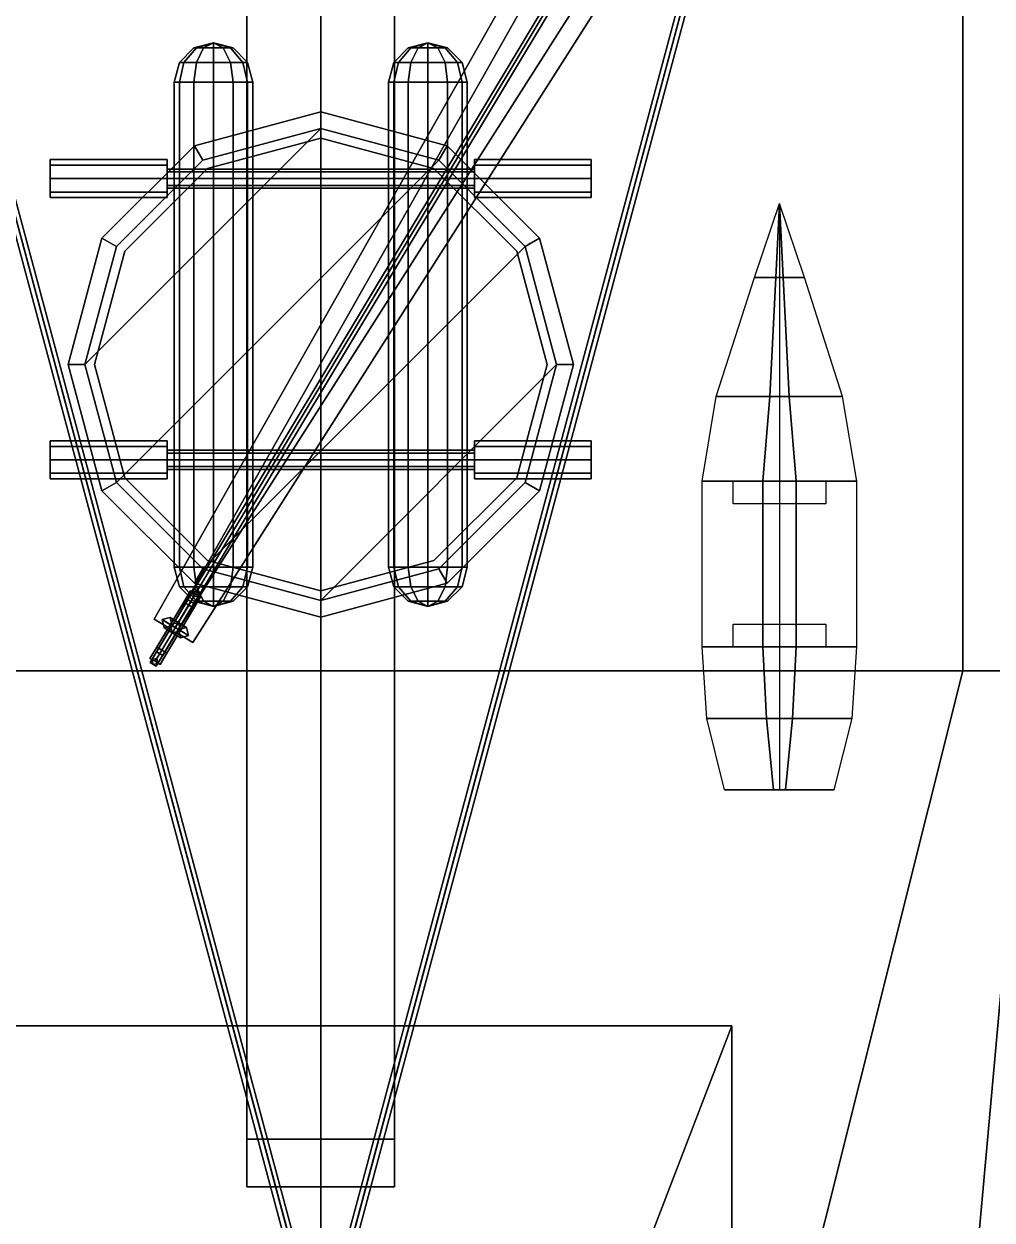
# Model space of a CAD drawing. Header units: millimetres. Extents: x -12 to 12, y -117 to 93.
# Drawn here: x -2.49 to 5.63, y -21.33 to -11.29 of the extents above; entities that cross this region are included whole.
import ezdxf

# ---------------------------------------------------------------- set-up
doc = ezdxf.new("R2010")
doc.units = ezdxf.units.MM
doc.header["$MEASUREMENT"] = 0
doc.layers.add('boats', color=1, linetype='Continuous')
doc.layers.add('supersctucture', color=3, linetype='Continuous')

msp = doc.modelspace()

# ---------------------------------------------------------------- linework, layer by layer
at = {"color": 2}
for points in [[(-5.5, -2.11, 28.78), (-5.46, -2.11, 28.74), (0, -22.46, 18.73), (-0.04, -22.47, 18.77)], [(-5.46, -2.11, 28.82), (-5.5, -2.11, 28.78), (-0.04, -22.47, 18.77), (0, -22.47, 18.81)], [(-5.46, -2.11, 28.74), (-5.42, -2.11, 28.78), (0.04, -22.47, 18.77), (0, -22.46, 18.73)], [(-5.42, -2.11, 28.78), (-5.46, -2.11, 28.82), (0, -22.47, 18.81), (0.04, -22.47, 18.77)], [(5.42, -2.11, 28.78), (5.46, -2.11, 28.74), (0, -22.46, 18.73), (-0.04, -22.47, 18.77)], [(5.46, -2.11, 28.82), (5.42, -2.11, 28.78), (-0.04, -22.47, 18.77), (0, -22.47, 18.81)], [(5.46, -2.11, 28.74), (5.5, -2.11, 28.78), (0.04, -22.47, 18.77), (0, -22.46, 18.73)], [(5.5, -2.11, 28.78), (5.46, -2.11, 28.82), (0, -22.47, 18.81), (0.04, -22.47, 18.77)]]:
    msp.add_3dface(points, dxfattribs=at)
for points in [[(0, -22.43, 18.86), (0, -2.15, 25.56), (0, -2.15, 25.63), (0, -22.43, 18.94)], [(0, -22.43, 18.94), (0, -2.15, 25.63), (0, -2.15, 25.56), (0, -22.43, 18.86)], [(0, -22.43, 18.94), (0, -2.35, 31.76), (0, -2.35, 31.69), (0, -22.43, 18.86)], [(0, -22.43, 18.86), (0, -2.35, 31.69), (0, -2.35, 31.76), (0, -22.43, 18.94)], [(-0.62, -6.94, 12.14), (-0.62, -7.62, 11.22), (-0.62, -20.65, 11.22), (-0.62, -21.05, 12.09)], [(0.62, -21.05, 12.09), (0.62, -6.94, 12.14), (-0.62, -6.94, 12.14), (-0.62, -21.05, 12.09)], [(0.62, -20.65, 11.22), (0.62, -7.62, 11.22), (0.62, -6.94, 12.14), (0.62, -21.05, 12.09)], [(-0.62, -20.65, 11.22), (-0.62, -7.62, 11.22), (0.62, -7.62, 11.22), (0.62, -20.65, 11.22)], [(0, -16.72, -7.11), (-5.39, -16.72, -7.02), (-5.39, -7.65, -7.06), (0, -7.65, -7.11)], [(0, -7.65, -7.11), (5.39, -7.65, -7.06), (5.39, -16.72, -7.02), (0, -16.72, -7.11)], [(5.95, -16.72, -6.84), (5.39, -16.72, -7.02), (5.39, -7.65, -7.06), (5.95, -7.65, -6.98)], [(-1.043, -11.494, 11.348), (-1.148, -11.615, 11.287), (-1.186, -11.615, 11.43), (-1.065, -11.494, 11.43)], [(-1.065, -11.494, 11.43), (-1.186, -11.615, 11.43), (-1.148, -11.615, 11.573), (-1.043, -11.494, 11.512)], [(-0.983, -11.494, 11.287), (-1.043, -11.615, 11.182), (-1.148, -11.615, 11.287), (-1.043, -11.494, 11.348)], [(-1.043, -11.494, 11.512), (-1.148, -11.615, 11.573), (-1.043, -11.615, 11.678), (-0.983, -11.494, 11.573)], [(-0.9, -11.45, 11.43), (-1.043, -11.494, 11.348), (-1.065, -11.494, 11.43), (-0.9, -11.45, 11.43)], [(-0.9, -11.45, 11.43), (-1.065, -11.494, 11.43), (-1.043, -11.494, 11.512), (-0.9, -11.45, 11.43)], [(-0.9, -11.45, 11.43), (-0.983, -11.494, 11.287), (-1.043, -11.494, 11.348), (-0.9, -11.45, 11.43)], [(-0.9, -11.45, 11.43), (-1.043, -11.494, 11.512), (-0.983, -11.494, 11.573), (-0.9, -11.45, 11.43)], [(-0.9, -11.494, 11.265), (-0.9, -11.615, 11.144), (-1.043, -11.615, 11.182), (-0.983, -11.494, 11.287)], [(-0.983, -11.494, 11.573), (-1.043, -11.615, 11.678), (-0.9, -11.615, 11.716), (-0.9, -11.494, 11.595)], [(-0.9, -11.45, 11.43), (-0.9, -11.494, 11.265), (-0.983, -11.494, 11.287), (-0.9, -11.45, 11.43)], [(-0.9, -11.45, 11.43), (-0.983, -11.494, 11.573), (-0.9, -11.494, 11.595), (-0.9, -11.45, 11.43)], [(-0.9, -11.45, 11.43), (-0.735, -11.494, 11.43), (-0.757, -11.494, 11.348), (-0.9, -11.45, 11.43)], [(-0.9, -11.45, 11.43), (-0.757, -11.494, 11.348), (-0.818, -11.494, 11.287), (-0.9, -11.45, 11.43)], [(-0.9, -11.45, 11.43), (-0.818, -11.494, 11.287), (-0.9, -11.494, 11.265), (-0.9, -11.45, 11.43)], [(-0.9, -11.45, 11.43), (-0.9, -11.494, 11.595), (-0.818, -11.494, 11.573), (-0.9, -11.45, 11.43)], [(-0.9, -11.45, 11.43), (-0.818, -11.494, 11.573), (-0.757, -11.494, 11.512), (-0.9, -11.45, 11.43)], [(-0.9, -11.45, 11.43), (-0.757, -11.494, 11.512), (-0.735, -11.494, 11.43), (-0.9, -11.45, 11.43)], [(-0.818, -11.494, 11.287), (-0.757, -11.615, 11.182), (-0.9, -11.615, 11.144), (-0.9, -11.494, 11.265)], [(-0.9, -11.494, 11.595), (-0.9, -11.615, 11.716), (-0.757, -11.615, 11.678), (-0.818, -11.494, 11.573)], [(-0.757, -11.494, 11.348), (-0.653, -11.615, 11.287), (-0.757, -11.615, 11.182), (-0.818, -11.494, 11.287)], [(-0.818, -11.494, 11.573), (-0.757, -11.615, 11.678), (-0.653, -11.615, 11.573), (-0.757, -11.494, 11.512)], [(-0.735, -11.494, 11.43), (-0.614, -11.615, 11.43), (-0.653, -11.615, 11.287), (-0.757, -11.494, 11.348)], [(-0.757, -11.494, 11.512), (-0.653, -11.615, 11.573), (-0.614, -11.615, 11.43), (-0.735, -11.494, 11.43)], [(0.757, -11.494, 11.348), (0.652, -11.615, 11.287), (0.614, -11.615, 11.43), (0.735, -11.494, 11.43)], [(0.735, -11.494, 11.43), (0.614, -11.615, 11.43), (0.652, -11.615, 11.573), (0.757, -11.494, 11.512)], [(0.817, -11.494, 11.287), (0.757, -11.615, 11.182), (0.652, -11.615, 11.287), (0.757, -11.494, 11.348)], [(0.757, -11.494, 11.512), (0.652, -11.615, 11.573), (0.757, -11.615, 11.678), (0.817, -11.494, 11.573)], [(0.9, -11.45, 11.43), (0.757, -11.494, 11.348), (0.735, -11.494, 11.43), (0.9, -11.45, 11.43)], [(0.9, -11.45, 11.43), (0.735, -11.494, 11.43), (0.757, -11.494, 11.512), (0.9, -11.45, 11.43)], [(0.9, -11.45, 11.43), (0.817, -11.494, 11.287), (0.757, -11.494, 11.348), (0.9, -11.45, 11.43)], [(0.9, -11.45, 11.43), (0.757, -11.494, 11.512), (0.817, -11.494, 11.573), (0.9, -11.45, 11.43)], [(0.9, -11.494, 11.265), (0.9, -11.615, 11.144), (0.757, -11.615, 11.182), (0.817, -11.494, 11.287)], [(0.817, -11.494, 11.573), (0.757, -11.615, 11.678), (0.9, -11.615, 11.716), (0.9, -11.494, 11.595)], [(0.9, -11.45, 11.43), (0.9, -11.494, 11.265), (0.817, -11.494, 11.287), (0.9, -11.45, 11.43)], [(0.9, -11.45, 11.43), (0.817, -11.494, 11.573), (0.9, -11.494, 11.595), (0.9, -11.45, 11.43)], [(0.9, -11.45, 11.43), (1.065, -11.494, 11.43), (1.043, -11.494, 11.348), (0.9, -11.45, 11.43)], [(0.9, -11.45, 11.43), (1.043, -11.494, 11.348), (0.982, -11.494, 11.287), (0.9, -11.45, 11.43)], [(0.9, -11.45, 11.43), (0.982, -11.494, 11.287), (0.9, -11.494, 11.265), (0.9, -11.45, 11.43)], [(0.9, -11.45, 11.43), (0.9, -11.494, 11.595), (0.982, -11.494, 11.573), (0.9, -11.45, 11.43)], [(0.9, -11.45, 11.43), (0.982, -11.494, 11.573), (1.043, -11.494, 11.512), (0.9, -11.45, 11.43)], [(0.9, -11.45, 11.43), (1.043, -11.494, 11.512), (1.065, -11.494, 11.43), (0.9, -11.45, 11.43)], [(0.982, -11.494, 11.287), (1.043, -11.615, 11.182), (0.9, -11.615, 11.144), (0.9, -11.494, 11.265)], [(0.9, -11.494, 11.595), (0.9, -11.615, 11.716), (1.043, -11.615, 11.678), (0.982, -11.494, 11.573)], [(1.043, -11.494, 11.348), (1.147, -11.615, 11.287), (1.043, -11.615, 11.182), (0.982, -11.494, 11.287)], [(0.982, -11.494, 11.573), (1.043, -11.615, 11.678), (1.147, -11.615, 11.573), (1.043, -11.494, 11.512)], [(1.065, -11.494, 11.43), (1.186, -11.615, 11.43), (1.147, -11.615, 11.287), (1.043, -11.494, 11.348)], [(1.043, -11.494, 11.512), (1.147, -11.615, 11.573), (1.186, -11.615, 11.43), (1.065, -11.494, 11.43)], [(-1.148, -11.615, 11.287), (-1.186, -11.78, 11.265), (-1.23, -11.78, 11.43), (-1.186, -11.615, 11.43)], [(-1.186, -11.615, 11.43), (-1.23, -11.78, 11.43), (-1.186, -11.78, 11.595), (-1.148, -11.615, 11.573)], [(-1.043, -11.615, 11.182), (-1.065, -11.78, 11.144), (-1.186, -11.78, 11.265), (-1.148, -11.615, 11.287)], [(-1.148, -11.615, 11.573), (-1.186, -11.78, 11.595), (-1.065, -11.78, 11.716), (-1.043, -11.615, 11.678)], [(-0.9, -11.615, 11.144), (-0.9, -11.78, 11.1), (-1.065, -11.78, 11.144), (-1.043, -11.615, 11.182)], [(-1.043, -11.615, 11.678), (-1.065, -11.78, 11.716), (-0.9, -11.78, 11.76), (-0.9, -11.615, 11.716)], [(-0.757, -11.615, 11.182), (-0.735, -11.78, 11.144), (-0.9, -11.78, 11.1), (-0.9, -11.615, 11.144)], [(-0.9, -11.615, 11.716), (-0.9, -11.78, 11.76), (-0.735, -11.78, 11.716), (-0.757, -11.615, 11.678)], [(-0.653, -11.615, 11.287), (-0.614, -11.78, 11.265), (-0.735, -11.78, 11.144), (-0.757, -11.615, 11.182)], [(-0.757, -11.615, 11.678), (-0.735, -11.78, 11.716), (-0.614, -11.78, 11.595), (-0.653, -11.615, 11.573)], [(-0.614, -11.615, 11.43), (-0.57, -11.78, 11.43), (-0.614, -11.78, 11.265), (-0.653, -11.615, 11.287)], [(-0.653, -11.615, 11.573), (-0.614, -11.78, 11.595), (-0.57, -11.78, 11.43), (-0.614, -11.615, 11.43)], [(0.652, -11.615, 11.287), (0.614, -11.78, 11.265), (0.57, -11.78, 11.43), (0.614, -11.615, 11.43)], [(0.614, -11.615, 11.43), (0.57, -11.78, 11.43), (0.614, -11.78, 11.595), (0.652, -11.615, 11.573)], [(0.757, -11.615, 11.182), (0.735, -11.78, 11.144), (0.614, -11.78, 11.265), (0.652, -11.615, 11.287)], [(0.652, -11.615, 11.573), (0.614, -11.78, 11.595), (0.735, -11.78, 11.716), (0.757, -11.615, 11.678)], [(0.9, -11.615, 11.144), (0.9, -11.78, 11.1), (0.735, -11.78, 11.144), (0.757, -11.615, 11.182)], [(0.757, -11.615, 11.678), (0.735, -11.78, 11.716), (0.9, -11.78, 11.76), (0.9, -11.615, 11.716)], [(1.043, -11.615, 11.182), (1.065, -11.78, 11.144), (0.9, -11.78, 11.1), (0.9, -11.615, 11.144)], [(0.9, -11.615, 11.716), (0.9, -11.78, 11.76), (1.065, -11.78, 11.716), (1.043, -11.615, 11.678)], [(1.147, -11.615, 11.287), (1.186, -11.78, 11.265), (1.065, -11.78, 11.144), (1.043, -11.615, 11.182)], [(1.043, -11.615, 11.678), (1.065, -11.78, 11.716), (1.186, -11.78, 11.595), (1.147, -11.615, 11.573)], [(1.186, -11.615, 11.43), (1.23, -11.78, 11.43), (1.186, -11.78, 11.265), (1.147, -11.615, 11.287)], [(1.147, -11.615, 11.573), (1.186, -11.78, 11.595), (1.23, -11.78, 11.43), (1.186, -11.615, 11.43)], [(-1.23, -15.85, 11.43), (-1.186, -15.85, 11.595), (-1.186, -11.78, 11.595), (-1.23, -11.78, 11.43)], [(-1.186, -15.85, 11.265), (-1.23, -15.85, 11.43), (-1.23, -11.78, 11.43), (-1.186, -11.78, 11.265)], [(-1.186, -15.85, 11.595), (-1.065, -15.85, 11.716), (-1.065, -11.78, 11.716), (-1.186, -11.78, 11.595)], [(-1.065, -15.85, 11.144), (-1.186, -15.85, 11.265), (-1.186, -11.78, 11.265), (-1.065, -11.78, 11.144)], [(-1.065, -15.85, 11.716), (-0.9, -15.85, 11.76), (-0.9, -11.78, 11.76), (-1.065, -11.78, 11.716)], [(-0.9, -15.85, 11.1), (-1.065, -15.85, 11.144), (-1.065, -11.78, 11.144), (-0.9, -11.78, 11.1)], [(-0.9, -15.85, 11.76), (-0.735, -15.85, 11.716), (-0.735, -11.78, 11.716), (-0.9, -11.78, 11.76)], [(-0.735, -15.85, 11.144), (-0.9, -15.85, 11.1), (-0.9, -11.78, 11.1), (-0.735, -11.78, 11.144)], [(-0.735, -15.85, 11.716), (-0.614, -15.85, 11.595), (-0.614, -11.78, 11.595), (-0.735, -11.78, 11.716)], [(-0.614, -15.85, 11.265), (-0.735, -15.85, 11.144), (-0.735, -11.78, 11.144), (-0.614, -11.78, 11.265)], [(-0.614, -15.85, 11.595), (-0.57, -15.85, 11.43), (-0.57, -11.78, 11.43), (-0.614, -11.78, 11.595)], [(-0.57, -15.85, 11.43), (-0.614, -15.85, 11.265), (-0.614, -11.78, 11.265), (-0.57, -11.78, 11.43)], [(0.57, -15.85, 11.43), (0.614, -15.85, 11.595), (0.614, -11.78, 11.595), (0.57, -11.78, 11.43)], [(0.614, -15.85, 11.265), (0.57, -15.85, 11.43), (0.57, -11.78, 11.43), (0.614, -11.78, 11.265)], [(0.614, -15.85, 11.595), (0.735, -15.85, 11.716), (0.735, -11.78, 11.716), (0.614, -11.78, 11.595)], [(0.735, -15.85, 11.144), (0.614, -15.85, 11.265), (0.614, -11.78, 11.265), (0.735, -11.78, 11.144)], [(0.735, -15.85, 11.716), (0.9, -15.85, 11.76), (0.9, -11.78, 11.76), (0.735, -11.78, 11.716)], [(0.9, -15.85, 11.1), (0.735, -15.85, 11.144), (0.735, -11.78, 11.144), (0.9, -11.78, 11.1)], [(0.9, -15.85, 11.76), (1.065, -15.85, 11.716), (1.065, -11.78, 11.716), (0.9, -11.78, 11.76)], [(1.065, -15.85, 11.144), (0.9, -15.85, 11.1), (0.9, -11.78, 11.1), (1.065, -11.78, 11.144)], [(1.065, -15.85, 11.716), (1.186, -15.85, 11.595), (1.186, -11.78, 11.595), (1.065, -11.78, 11.716)], [(1.186, -15.85, 11.265), (1.065, -15.85, 11.144), (1.065, -11.78, 11.144), (1.186, -11.78, 11.265)], [(1.186, -15.85, 11.595), (1.23, -15.85, 11.43), (1.23, -11.78, 11.43), (1.186, -11.78, 11.595)], [(1.23, -15.85, 11.43), (1.186, -15.85, 11.265), (1.186, -11.78, 11.265), (1.23, -11.78, 11.43)], [(0, -12.03, 10.41), (-1.06, -12.314, 10.41), (-1.06, -12.314, 10.74), (0, -12.03, 10.74)], [(0, -12.03, 10.74), (-1.06, -12.314, 10.74), (-0.99, -12.435, 10.74), (0, -12.17, 10.74)], [(1.06, -12.314, 10.41), (0, -12.03, 10.41), (0, -12.03, 10.74), (1.06, -12.314, 10.74)], [(1.06, -12.314, 10.74), (0, -12.03, 10.74), (0, -12.17, 10.74), (0.99, -12.435, 10.74)], [(-1.715, -15.14, 10.94), (0.99, -12.435, 10.94), (0, -12.17, 10.94), (-1.98, -14.15, 10.94)], [(-1.98, -14.15, 10.94), (0, -12.17, 10.94), (-0.99, -12.435, 10.94), (-1.715, -13.16, 10.94)], [(0, -12.17, 10.74), (-0.99, -12.435, 10.74), (-0.99, -12.435, 10.94), (0, -12.17, 10.94)], [(0.99, -12.435, 10.74), (0, -12.17, 10.74), (0, -12.17, 10.94), (0.99, -12.435, 10.94)], [(-1.06, -12.314, 10.41), (-1.836, -13.09, 10.41), (-1.836, -13.09, 10.74), (-1.06, -12.314, 10.74)], [(-1.06, -12.314, 10.74), (-1.836, -13.09, 10.74), (-1.715, -13.16, 10.74), (-0.99, -12.435, 10.74)], [(0, -12.25, 8.75), (-0.95, -12.505, 8.75), (-0.95, -12.505, 10.41), (0, -12.25, 10.41)], [(0.95, -12.505, 8.75), (0, -12.25, 8.75), (0, -12.25, 10.41), (0.95, -12.505, 10.41)], [(1.836, -13.09, 10.74), (1.06, -12.314, 10.74), (0.99, -12.435, 10.74), (1.715, -13.16, 10.74)], [(1.836, -13.09, 10.41), (1.06, -12.314, 10.41), (1.06, -12.314, 10.74), (1.836, -13.09, 10.74)], [(-2.27, -12.477, 10.907), (-2.27, -12.43, 11.02), (-1.29, -12.43, 11.02), (-1.29, -12.477, 10.907)], [(-2.27, -12.43, 11.02), (-2.27, -12.477, 11.133), (-1.29, -12.477, 11.133), (-1.29, -12.43, 11.02)], [(-2.27, -12.43, 11.02), (-2.27, -12.477, 10.907), (-2.27, -12.59, 10.86), (-2.27, -12.477, 11.133)], [(-0.99, -12.435, 10.74), (-1.715, -13.16, 10.74), (-1.715, -13.16, 10.94), (-0.99, -12.435, 10.94)], [(-0.99, -15.865, 10.94), (1.715, -13.16, 10.94), (0.99, -12.435, 10.94), (-1.715, -15.14, 10.94)], [(-1.29, -12.477, 11.133), (-1.29, -12.59, 10.86), (-1.29, -12.477, 10.907), (-1.29, -12.43, 11.02)], [(1.715, -13.16, 10.74), (0.99, -12.435, 10.74), (0.99, -12.435, 10.94), (1.715, -13.16, 10.94)], [(1.29, -12.43, 11.02), (1.29, -12.477, 10.907), (1.29, -12.59, 10.86), (1.29, -12.477, 11.133)], [(1.29, -12.477, 10.907), (1.29, -12.43, 11.02), (2.27, -12.43, 11.02), (2.27, -12.477, 10.907)], [(1.29, -12.43, 11.02), (1.29, -12.477, 11.133), (2.27, -12.477, 11.133), (2.27, -12.43, 11.02)], [(2.27, -12.477, 11.133), (2.27, -12.59, 10.86), (2.27, -12.477, 10.907), (2.27, -12.43, 11.02)], [(-2.27, -12.59, 10.86), (-2.27, -12.477, 10.907), (-1.29, -12.477, 10.907), (-1.29, -12.59, 10.86)], [(-2.27, -12.477, 11.133), (-2.27, -12.59, 11.18), (-1.29, -12.59, 11.18), (-1.29, -12.477, 11.133)], [(-2.27, -12.477, 11.133), (-2.27, -12.59, 10.86), (-2.27, -12.703, 10.907), (-2.27, -12.59, 11.18)], [(-0.95, -12.505, 8.75), (-1.645, -13.2, 8.75), (-1.645, -13.2, 10.41), (-0.95, -12.505, 10.41)], [(-1.29, -12.59, 11.18), (-1.29, -12.703, 10.907), (-1.29, -12.59, 10.86), (-1.29, -12.477, 11.133)], [(-1.29, -12.533, 10.963), (-1.29, -12.51, 11.02), (1.29, -12.51, 11.02), (1.29, -12.533, 10.963)], [(-1.29, -12.51, 11.02), (-1.29, -12.533, 11.077), (1.29, -12.533, 11.077), (1.29, -12.51, 11.02)], [(-1.29, -12.59, 10.94), (-1.29, -12.533, 10.963), (1.29, -12.533, 10.963), (1.29, -12.59, 10.94)], [(-1.29, -12.533, 11.077), (-1.29, -12.59, 11.1), (1.29, -12.59, 11.1), (1.29, -12.533, 11.077)], [(1.645, -13.2, 8.75), (0.95, -12.505, 8.75), (0.95, -12.505, 10.41), (1.645, -13.2, 10.41)], [(1.29, -12.477, 11.133), (1.29, -12.59, 10.86), (1.29, -12.703, 10.907), (1.29, -12.59, 11.18)], [(1.29, -12.59, 10.86), (1.29, -12.477, 10.907), (2.27, -12.477, 10.907), (2.27, -12.59, 10.86)], [(1.29, -12.477, 11.133), (1.29, -12.59, 11.18), (2.27, -12.59, 11.18), (2.27, -12.477, 11.133)], [(2.27, -12.59, 11.18), (2.27, -12.703, 10.907), (2.27, -12.59, 10.86), (2.27, -12.477, 11.133)], [(-2.27, -12.703, 10.907), (-2.27, -12.59, 10.86), (-1.29, -12.59, 10.86), (-1.29, -12.703, 10.907)], [(-2.27, -12.59, 11.18), (-2.27, -12.703, 11.133), (-1.29, -12.703, 11.133), (-1.29, -12.59, 11.18)], [(-2.27, -12.59, 11.18), (-2.27, -12.703, 10.907), (-2.27, -12.75, 11.02), (-2.27, -12.703, 11.133)], [(-1.29, -12.703, 11.133), (-1.29, -12.75, 11.02), (-1.29, -12.703, 10.907), (-1.29, -12.59, 11.18)], [(-1.29, -12.647, 10.963), (-1.29, -12.59, 10.94), (1.29, -12.59, 10.94), (1.29, -12.647, 10.963)], [(-1.29, -12.59, 11.1), (-1.29, -12.647, 11.077), (1.29, -12.647, 11.077), (1.29, -12.59, 11.1)], [(-1.29, -12.67, 11.02), (-1.29, -12.647, 10.963), (1.29, -12.647, 10.963), (1.29, -12.67, 11.02)], [(-1.29, -12.647, 11.077), (-1.29, -12.67, 11.02), (1.29, -12.67, 11.02), (1.29, -12.647, 11.077)], [(1.29, -12.59, 11.18), (1.29, -12.703, 10.907), (1.29, -12.75, 11.02), (1.29, -12.703, 11.133)], [(1.29, -12.703, 10.907), (1.29, -12.59, 10.86), (2.27, -12.59, 10.86), (2.27, -12.703, 10.907)], [(1.29, -12.59, 11.18), (1.29, -12.703, 11.133), (2.27, -12.703, 11.133), (2.27, -12.59, 11.18)], [(2.27, -12.703, 11.133), (2.27, -12.75, 11.02), (2.27, -12.703, 10.907), (2.27, -12.59, 11.18)], [(-2.27, -12.75, 11.02), (-2.27, -12.703, 10.907), (-1.29, -12.703, 10.907), (-1.29, -12.75, 11.02)], [(-2.27, -12.703, 11.133), (-2.27, -12.75, 11.02), (-1.29, -12.75, 11.02), (-1.29, -12.703, 11.133)], [(1.29, -12.75, 11.02), (1.29, -12.703, 10.907), (2.27, -12.703, 10.907), (2.27, -12.75, 11.02)], [(1.29, -12.703, 11.133), (1.29, -12.75, 11.02), (2.27, -12.75, 11.02), (2.27, -12.703, 11.133)], [(-1.836, -13.09, 10.41), (-2.12, -14.15, 10.41), (-2.12, -14.15, 10.74), (-1.836, -13.09, 10.74)], [(-1.836, -13.09, 10.74), (-2.12, -14.15, 10.74), (-1.98, -14.15, 10.74), (-1.715, -13.16, 10.74)], [(2.12, -14.15, 10.74), (1.836, -13.09, 10.74), (1.715, -13.16, 10.74), (1.98, -14.15, 10.74)], [(2.12, -14.15, 10.41), (1.836, -13.09, 10.41), (1.836, -13.09, 10.74), (2.12, -14.15, 10.74)], [(-1.715, -13.16, 10.74), (-1.98, -14.15, 10.74), (-1.98, -14.15, 10.94), (-1.715, -13.16, 10.94)], [(-1.645, -13.2, 8.75), (-1.9, -14.15, 8.75), (-1.9, -14.15, 10.41), (-1.645, -13.2, 10.41)], [(0, -16.13, 10.94), (1.98, -14.15, 10.94), (1.715, -13.16, 10.94), (-0.99, -15.865, 10.94)], [(1.9, -14.15, 8.75), (1.645, -13.2, 8.75), (1.645, -13.2, 10.41), (1.9, -14.15, 10.41)], [(1.98, -14.15, 10.74), (1.715, -13.16, 10.74), (1.715, -13.16, 10.94), (1.98, -14.15, 10.94)], [(-2.12, -14.15, 10.41), (-1.836, -15.21, 10.41), (-1.836, -15.21, 10.74), (-2.12, -14.15, 10.74)], [(-2.12, -14.15, 10.74), (-1.836, -15.21, 10.74), (-1.715, -15.14, 10.74), (-1.98, -14.15, 10.74)], [(-1.98, -14.15, 10.74), (-1.715, -15.14, 10.74), (-1.715, -15.14, 10.94), (-1.98, -14.15, 10.94)], [(-1.9, -14.15, 8.75), (-1.645, -15.1, 8.75), (-1.645, -15.1, 10.41), (-1.9, -14.15, 10.41)], [(0.99, -15.865, 10.94), (1.715, -15.14, 10.94), (1.98, -14.15, 10.94), (0, -16.13, 10.94)], [(1.645, -15.1, 8.75), (1.9, -14.15, 8.75), (1.9, -14.15, 10.41), (1.645, -15.1, 10.41)], [(1.715, -15.14, 10.74), (1.98, -14.15, 10.74), (1.98, -14.15, 10.94), (1.715, -15.14, 10.94)], [(1.836, -15.21, 10.74), (2.12, -14.15, 10.74), (1.98, -14.15, 10.74), (1.715, -15.14, 10.74)], [(1.836, -15.21, 10.41), (2.12, -14.15, 10.41), (2.12, -14.15, 10.74), (1.836, -15.21, 10.74)], [(-2.27, -14.79, 11.02), (-2.27, -14.837, 11.133), (-1.29, -14.837, 11.133), (-1.29, -14.79, 11.02)], [(-2.27, -14.837, 10.907), (-2.27, -14.79, 11.02), (-1.29, -14.79, 11.02), (-1.29, -14.837, 10.907)], [(-2.27, -14.79, 11.02), (-2.27, -14.837, 10.907), (-2.27, -14.95, 10.86), (-2.27, -14.837, 11.133)], [(-2.27, -14.837, 11.133), (-2.27, -14.95, 11.18), (-1.29, -14.95, 11.18), (-1.29, -14.837, 11.133)], [(-2.27, -14.95, 10.86), (-2.27, -14.837, 10.907), (-1.29, -14.837, 10.907), (-1.29, -14.95, 10.86)], [(-2.27, -14.837, 11.133), (-2.27, -14.95, 10.86), (-2.27, -15.063, 10.907), (-2.27, -14.95, 11.18)], [(-1.29, -14.837, 11.133), (-1.29, -14.95, 10.86), (-1.29, -14.837, 10.907), (-1.29, -14.79, 11.02)], [(-1.29, -14.95, 11.18), (-1.29, -15.063, 10.907), (-1.29, -14.95, 10.86), (-1.29, -14.837, 11.133)], [(1.29, -14.79, 11.02), (1.29, -14.837, 11.133), (2.27, -14.837, 11.133), (2.27, -14.79, 11.02)], [(1.29, -14.837, 10.907), (1.29, -14.79, 11.02), (2.27, -14.79, 11.02), (2.27, -14.837, 10.907)], [(1.29, -14.79, 11.02), (1.29, -14.837, 10.907), (1.29, -14.95, 10.86), (1.29, -14.837, 11.133)], [(1.29, -14.837, 11.133), (1.29, -14.95, 11.18), (2.27, -14.95, 11.18), (2.27, -14.837, 11.133)], [(1.29, -14.95, 10.86), (1.29, -14.837, 10.907), (2.27, -14.837, 10.907), (2.27, -14.95, 10.86)], [(1.29, -14.837, 11.133), (1.29, -14.95, 10.86), (1.29, -15.063, 10.907), (1.29, -14.95, 11.18)], [(2.27, -14.837, 11.133), (2.27, -14.95, 10.86), (2.27, -14.837, 10.907), (2.27, -14.79, 11.02)], [(2.27, -14.95, 11.18), (2.27, -15.063, 10.907), (2.27, -14.95, 10.86), (2.27, -14.837, 11.133)], [(-2.27, -14.95, 11.18), (-2.27, -15.063, 11.133), (-1.29, -15.063, 11.133), (-1.29, -14.95, 11.18)], [(-2.27, -15.063, 10.907), (-2.27, -14.95, 10.86), (-1.29, -14.95, 10.86), (-1.29, -15.063, 10.907)], [(-2.27, -14.95, 11.18), (-2.27, -15.063, 10.907), (-2.27, -15.11, 11.02), (-2.27, -15.063, 11.133)], [(-1.29, -14.87, 11.02), (-1.29, -14.893, 11.077), (1.29, -14.893, 11.077), (1.29, -14.87, 11.02)], [(-1.29, -14.893, 10.963), (-1.29, -14.87, 11.02), (1.29, -14.87, 11.02), (1.29, -14.893, 10.963)], [(-1.29, -14.893, 11.077), (-1.29, -14.95, 11.1), (1.29, -14.95, 11.1), (1.29, -14.893, 11.077)], [(-1.29, -14.95, 10.94), (-1.29, -14.893, 10.963), (1.29, -14.893, 10.963), (1.29, -14.95, 10.94)], [(-1.29, -14.95, 11.1), (-1.29, -15.007, 11.077), (1.29, -15.007, 11.077), (1.29, -14.95, 11.1)], [(-1.29, -15.007, 10.963), (-1.29, -14.95, 10.94), (1.29, -14.95, 10.94), (1.29, -15.007, 10.963)], [(-1.29, -15.063, 11.133), (-1.29, -15.11, 11.02), (-1.29, -15.063, 10.907), (-1.29, -14.95, 11.18)], [(1.29, -14.95, 11.18), (1.29, -15.063, 11.133), (2.27, -15.063, 11.133), (2.27, -14.95, 11.18)], [(1.29, -15.063, 10.907), (1.29, -14.95, 10.86), (2.27, -14.95, 10.86), (2.27, -15.063, 10.907)], [(1.29, -14.95, 11.18), (1.29, -15.063, 10.907), (1.29, -15.11, 11.02), (1.29, -15.063, 11.133)], [(2.27, -15.063, 11.133), (2.27, -15.11, 11.02), (2.27, -15.063, 10.907), (2.27, -14.95, 11.18)], [(-1.29, -15.007, 11.077), (-1.29, -15.03, 11.02), (1.29, -15.03, 11.02), (1.29, -15.007, 11.077)], [(-1.29, -15.03, 11.02), (-1.29, -15.007, 10.963), (1.29, -15.007, 10.963), (1.29, -15.03, 11.02)], [(-2.27, -15.063, 11.133), (-2.27, -15.11, 11.02), (-1.29, -15.11, 11.02), (-1.29, -15.063, 11.133)], [(-2.27, -15.11, 11.02), (-2.27, -15.063, 10.907), (-1.29, -15.063, 10.907), (-1.29, -15.11, 11.02)], [(-1.836, -15.21, 10.74), (-1.06, -15.986, 10.74), (-0.99, -15.865, 10.74), (-1.715, -15.14, 10.74)], [(-1.715, -15.14, 10.74), (-0.99, -15.865, 10.74), (-0.99, -15.865, 10.94), (-1.715, -15.14, 10.94)], [(-1.645, -15.1, 8.75), (-0.95, -15.795, 8.75), (-0.95, -15.795, 10.41), (-1.645, -15.1, 10.41)], [(0.95, -15.795, 8.75), (1.645, -15.1, 8.75), (1.645, -15.1, 10.41), (0.95, -15.795, 10.41)], [(0.99, -15.865, 10.74), (1.715, -15.14, 10.74), (1.715, -15.14, 10.94), (0.99, -15.865, 10.94)], [(1.06, -15.986, 10.74), (1.836, -15.21, 10.74), (1.715, -15.14, 10.74), (0.99, -15.865, 10.74)], [(1.29, -15.063, 11.133), (1.29, -15.11, 11.02), (2.27, -15.11, 11.02), (2.27, -15.063, 11.133)], [(1.29, -15.11, 11.02), (1.29, -15.063, 10.907), (2.27, -15.063, 10.907), (2.27, -15.11, 11.02)], [(-1.836, -15.21, 10.41), (-1.06, -15.986, 10.41), (-1.06, -15.986, 10.74), (-1.836, -15.21, 10.74)], [(1.06, -15.986, 10.41), (1.836, -15.21, 10.41), (1.836, -15.21, 10.74), (1.06, -15.986, 10.74)], [(-1.148, -16.015, 11.573), (-1.186, -15.85, 11.595), (-1.23, -15.85, 11.43), (-1.186, -16.015, 11.43)], [(-1.186, -16.015, 11.43), (-1.23, -15.85, 11.43), (-1.186, -15.85, 11.265), (-1.148, -16.015, 11.287)], [(-1.043, -16.015, 11.678), (-1.065, -15.85, 11.716), (-1.186, -15.85, 11.595), (-1.148, -16.015, 11.573)], [(-1.148, -16.015, 11.287), (-1.186, -15.85, 11.265), (-1.065, -15.85, 11.144), (-1.043, -16.015, 11.182)], [(-0.9, -16.015, 11.716), (-0.9, -15.85, 11.76), (-1.065, -15.85, 11.716), (-1.043, -16.015, 11.678)], [(-1.043, -16.015, 11.182), (-1.065, -15.85, 11.144), (-0.9, -15.85, 11.1), (-0.9, -16.015, 11.144)], [(-0.95, -15.795, 8.75), (0, -16.05, 8.75), (0, -16.05, 10.41), (-0.95, -15.795, 10.41)], [(-0.757, -16.015, 11.678), (-0.735, -15.85, 11.716), (-0.9, -15.85, 11.76), (-0.9, -16.015, 11.716)], [(-0.9, -16.015, 11.144), (-0.9, -15.85, 11.1), (-0.735, -15.85, 11.144), (-0.757, -16.015, 11.182)], [(-0.653, -16.015, 11.573), (-0.614, -15.85, 11.595), (-0.735, -15.85, 11.716), (-0.757, -16.015, 11.678)], [(-0.757, -16.015, 11.182), (-0.735, -15.85, 11.144), (-0.614, -15.85, 11.265), (-0.653, -16.015, 11.287)], [(-0.614, -16.015, 11.43), (-0.57, -15.85, 11.43), (-0.614, -15.85, 11.595), (-0.653, -16.015, 11.573)], [(-0.653, -16.015, 11.287), (-0.614, -15.85, 11.265), (-0.57, -15.85, 11.43), (-0.614, -16.015, 11.43)], [(0, -16.05, 8.75), (0.95, -15.795, 8.75), (0.95, -15.795, 10.41), (0, -16.05, 10.41)], [(0.652, -16.015, 11.573), (0.614, -15.85, 11.595), (0.57, -15.85, 11.43), (0.614, -16.015, 11.43)], [(0.614, -16.015, 11.43), (0.57, -15.85, 11.43), (0.614, -15.85, 11.265), (0.652, -16.015, 11.287)], [(0.757, -16.015, 11.678), (0.735, -15.85, 11.716), (0.614, -15.85, 11.595), (0.652, -16.015, 11.573)], [(0.652, -16.015, 11.287), (0.614, -15.85, 11.265), (0.735, -15.85, 11.144), (0.757, -16.015, 11.182)], [(0.9, -16.015, 11.716), (0.9, -15.85, 11.76), (0.735, -15.85, 11.716), (0.757, -16.015, 11.678)], [(0.757, -16.015, 11.182), (0.735, -15.85, 11.144), (0.9, -15.85, 11.1), (0.9, -16.015, 11.144)], [(1.043, -16.015, 11.678), (1.065, -15.85, 11.716), (0.9, -15.85, 11.76), (0.9, -16.015, 11.716)], [(0.9, -16.015, 11.144), (0.9, -15.85, 11.1), (1.065, -15.85, 11.144), (1.043, -16.015, 11.182)], [(1.147, -16.015, 11.573), (1.186, -15.85, 11.595), (1.065, -15.85, 11.716), (1.043, -16.015, 11.678)], [(1.043, -16.015, 11.182), (1.065, -15.85, 11.144), (1.186, -15.85, 11.265), (1.147, -16.015, 11.287)], [(1.186, -16.015, 11.43), (1.23, -15.85, 11.43), (1.186, -15.85, 11.595), (1.147, -16.015, 11.573)], [(1.147, -16.015, 11.287), (1.186, -15.85, 11.265), (1.23, -15.85, 11.43), (1.186, -16.015, 11.43)], [(-1.06, -15.986, 10.74), (0, -16.27, 10.74), (0, -16.13, 10.74), (-0.99, -15.865, 10.74)], [(-0.99, -15.865, 10.74), (0, -16.13, 10.74), (0, -16.13, 10.94), (-0.99, -15.865, 10.94)], [(0, -16.13, 10.74), (0.99, -15.865, 10.74), (0.99, -15.865, 10.94), (0, -16.13, 10.94)], [(0, -16.27, 10.74), (1.06, -15.986, 10.74), (0.99, -15.865, 10.74), (0, -16.13, 10.74)], [(-1.043, -16.136, 11.512), (-1.148, -16.015, 11.573), (-1.186, -16.015, 11.43), (-1.065, -16.136, 11.43)], [(-1.065, -16.136, 11.43), (-1.186, -16.015, 11.43), (-1.148, -16.015, 11.287), (-1.043, -16.136, 11.348)], [(-0.983, -16.136, 11.573), (-1.043, -16.015, 11.678), (-1.148, -16.015, 11.573), (-1.043, -16.136, 11.512)], [(-1.043, -16.136, 11.348), (-1.148, -16.015, 11.287), (-1.043, -16.015, 11.182), (-0.983, -16.136, 11.287)], [(-1.06, -15.986, 10.41), (0, -16.27, 10.41), (0, -16.27, 10.74), (-1.06, -15.986, 10.74)], [(-0.9, -16.136, 11.595), (-0.9, -16.015, 11.716), (-1.043, -16.015, 11.678), (-0.983, -16.136, 11.573)], [(-0.983, -16.136, 11.287), (-1.043, -16.015, 11.182), (-0.9, -16.015, 11.144), (-0.9, -16.136, 11.265)], [(-0.818, -16.136, 11.573), (-0.757, -16.015, 11.678), (-0.9, -16.015, 11.716), (-0.9, -16.136, 11.595)], [(-0.9, -16.136, 11.265), (-0.9, -16.015, 11.144), (-0.757, -16.015, 11.182), (-0.818, -16.136, 11.287)], [(-0.757, -16.136, 11.512), (-0.653, -16.015, 11.573), (-0.757, -16.015, 11.678), (-0.818, -16.136, 11.573)], [(-0.818, -16.136, 11.287), (-0.757, -16.015, 11.182), (-0.653, -16.015, 11.287), (-0.757, -16.136, 11.348)], [(-0.735, -16.136, 11.43), (-0.614, -16.015, 11.43), (-0.653, -16.015, 11.573), (-0.757, -16.136, 11.512)], [(-0.757, -16.136, 11.348), (-0.653, -16.015, 11.287), (-0.614, -16.015, 11.43), (-0.735, -16.136, 11.43)], [(0, -16.27, 10.41), (1.06, -15.986, 10.41), (1.06, -15.986, 10.74), (0, -16.27, 10.74)], [(0.757, -16.136, 11.512), (0.652, -16.015, 11.573), (0.614, -16.015, 11.43), (0.735, -16.136, 11.43)], [(0.735, -16.136, 11.43), (0.614, -16.015, 11.43), (0.652, -16.015, 11.287), (0.757, -16.136, 11.348)], [(0.817, -16.136, 11.573), (0.757, -16.015, 11.678), (0.652, -16.015, 11.573), (0.757, -16.136, 11.512)], [(0.757, -16.136, 11.348), (0.652, -16.015, 11.287), (0.757, -16.015, 11.182), (0.817, -16.136, 11.287)], [(0.9, -16.136, 11.595), (0.9, -16.015, 11.716), (0.757, -16.015, 11.678), (0.817, -16.136, 11.573)], [(0.817, -16.136, 11.287), (0.757, -16.015, 11.182), (0.9, -16.015, 11.144), (0.9, -16.136, 11.265)], [(0.982, -16.136, 11.573), (1.043, -16.015, 11.678), (0.9, -16.015, 11.716), (0.9, -16.136, 11.595)], [(0.9, -16.136, 11.265), (0.9, -16.015, 11.144), (1.043, -16.015, 11.182), (0.982, -16.136, 11.287)], [(1.043, -16.136, 11.512), (1.147, -16.015, 11.573), (1.043, -16.015, 11.678), (0.982, -16.136, 11.573)], [(0.982, -16.136, 11.287), (1.043, -16.015, 11.182), (1.147, -16.015, 11.287), (1.043, -16.136, 11.348)], [(1.065, -16.136, 11.43), (1.186, -16.015, 11.43), (1.147, -16.015, 11.573), (1.043, -16.136, 11.512)], [(1.043, -16.136, 11.348), (1.147, -16.015, 11.287), (1.186, -16.015, 11.43), (1.065, -16.136, 11.43)], [(-0.9, -16.18, 11.43), (-1.043, -16.136, 11.512), (-1.065, -16.136, 11.43), (-0.9, -16.18, 11.43)], [(-0.9, -16.18, 11.43), (-1.065, -16.136, 11.43), (-1.043, -16.136, 11.348), (-0.9, -16.18, 11.43)], [(-0.9, -16.18, 11.43), (-0.983, -16.136, 11.573), (-1.043, -16.136, 11.512), (-0.9, -16.18, 11.43)], [(-0.9, -16.18, 11.43), (-1.043, -16.136, 11.348), (-0.983, -16.136, 11.287), (-0.9, -16.18, 11.43)], [(-0.9, -16.18, 11.43), (-0.9, -16.136, 11.595), (-0.983, -16.136, 11.573), (-0.9, -16.18, 11.43)], [(-0.9, -16.18, 11.43), (-0.983, -16.136, 11.287), (-0.9, -16.136, 11.265), (-0.9, -16.18, 11.43)], [(-0.9, -16.18, 11.43), (-0.735, -16.136, 11.43), (-0.757, -16.136, 11.512), (-0.9, -16.18, 11.43)], [(-0.9, -16.18, 11.43), (-0.757, -16.136, 11.512), (-0.818, -16.136, 11.573), (-0.9, -16.18, 11.43)], [(-0.9, -16.18, 11.43), (-0.818, -16.136, 11.573), (-0.9, -16.136, 11.595), (-0.9, -16.18, 11.43)], [(-0.9, -16.18, 11.43), (-0.9, -16.136, 11.265), (-0.818, -16.136, 11.287), (-0.9, -16.18, 11.43)], [(-0.9, -16.18, 11.43), (-0.818, -16.136, 11.287), (-0.757, -16.136, 11.348), (-0.9, -16.18, 11.43)], [(-0.9, -16.18, 11.43), (-0.757, -16.136, 11.348), (-0.735, -16.136, 11.43), (-0.9, -16.18, 11.43)], [(0.9, -16.18, 11.43), (0.757, -16.136, 11.512), (0.735, -16.136, 11.43), (0.9, -16.18, 11.43)], [(0.9, -16.18, 11.43), (0.735, -16.136, 11.43), (0.757, -16.136, 11.348), (0.9, -16.18, 11.43)], [(0.9, -16.18, 11.43), (0.817, -16.136, 11.573), (0.757, -16.136, 11.512), (0.9, -16.18, 11.43)], [(0.9, -16.18, 11.43), (0.757, -16.136, 11.348), (0.817, -16.136, 11.287), (0.9, -16.18, 11.43)], [(0.9, -16.18, 11.43), (0.9, -16.136, 11.595), (0.817, -16.136, 11.573), (0.9, -16.18, 11.43)], [(0.9, -16.18, 11.43), (0.817, -16.136, 11.287), (0.9, -16.136, 11.265), (0.9, -16.18, 11.43)], [(0.9, -16.18, 11.43), (1.065, -16.136, 11.43), (1.043, -16.136, 11.512), (0.9, -16.18, 11.43)], [(0.9, -16.18, 11.43), (1.043, -16.136, 11.512), (0.982, -16.136, 11.573), (0.9, -16.18, 11.43)], [(0.9, -16.18, 11.43), (0.982, -16.136, 11.573), (0.9, -16.136, 11.595), (0.9, -16.18, 11.43)], [(0.9, -16.18, 11.43), (0.9, -16.136, 11.265), (0.982, -16.136, 11.287), (0.9, -16.18, 11.43)], [(0.9, -16.18, 11.43), (0.982, -16.136, 11.287), (1.043, -16.136, 11.348), (0.9, -16.18, 11.43)], [(0.9, -16.18, 11.43), (1.043, -16.136, 11.348), (1.065, -16.136, 11.43), (0.9, -16.18, 11.43)], [(0, -25.93, -7.11), (-3.08, -25.93, -6.88), (-5.39, -16.72, -7.02), (0, -16.72, -7.11)], [(0, -16.72, -7.11), (5.39, -16.72, -7.02), (3.08, -25.93, -6.88), (0, -25.93, -7.11)], [(5.12, -25.93, -6.51), (3.08, -25.93, -6.88), (5.39, -16.72, -7.02), (5.95, -16.72, -6.84)], [(6.08, -25.93, -6.11), (5.12, -25.93, -6.51), (5.95, -16.72, -6.84), (6.95, -16.72, -6.34)], [(3.45, -19.7, 10.02), (3.45, -19.7, 8.75), (-3.45, -19.7, 8.75), (-3.45, -19.7, 10.02)], [(1.91, -23.71, 10.02), (3.45, -19.7, 10.02), (-3.45, -19.7, 10.02), (-1.91, -23.71, 10.02)], [(-1.91, -23.71, 10.02), (-3.45, -19.7, 10.02), (-3.45, -25.75, 10.02), (-1.91, -25.75, 10.02)], [(3.45, -25.75, 10.02), (3.45, -19.7, 10.02), (1.91, -23.71, 10.02), (1.91, -25.75, 10.02)], [(3.45, -25.75, 8.75), (3.45, -19.7, 8.75), (3.45, -19.7, 10.02), (3.45, -25.75, 10.02)], [(-0.62, -21.05, 12.09), (-0.62, -20.65, 11.22), (0.62, -20.65, 11.22), (0.62, -21.05, 12.09)]]:
    msp.add_3dface(points)
at = {"layer": 'boats'}
for points in [[(3.64, -13.42, 9.52), (3.85, -12.8, 9.52), (3.85, -12.8, 9.36), (3.82, -13.42, 8.86)], [(3.82, -13.42, 8.86), (3.85, -12.8, 9.36), (3.85, -12.8, 9.36), (3.85, -13.42, 8.86)], [(3.88, -13.42, 8.86), (3.85, -12.8, 9.36), (3.85, -12.8, 9.36), (3.85, -13.42, 8.86)], [(4.06, -13.42, 9.52), (3.85, -12.8, 9.52), (3.85, -12.8, 9.36), (3.88, -13.42, 8.86)], [(3.32, -14.42, 9.52), (3.64, -13.42, 9.52), (3.82, -13.42, 8.86), (3.77, -14.42, 8.75)], [(3.77, -14.42, 8.75), (3.82, -13.42, 8.86), (3.85, -13.42, 8.86), (3.85, -14.42, 8.75)], [(3.93, -14.42, 8.75), (3.88, -13.42, 8.86), (3.85, -13.42, 8.86), (3.85, -14.42, 8.75)], [(4.38, -14.42, 9.52), (4.06, -13.42, 9.52), (3.88, -13.42, 8.86), (3.93, -14.42, 8.75)], [(3.2, -15.13, 9.52), (3.32, -14.42, 9.52), (3.77, -14.42, 8.75), (3.71, -15.13, 8.75)], [(3.71, -15.13, 8.75), (3.77, -14.42, 8.75), (3.85, -14.42, 8.75), (3.85, -15.13, 8.75)], [(3.99, -15.13, 8.75), (3.93, -14.42, 8.75), (3.85, -14.42, 8.75), (3.85, -15.13, 8.75)], [(4.5, -15.13, 9.52), (4.38, -14.42, 9.52), (3.93, -14.42, 8.75), (3.99, -15.13, 8.75)], [(3.2, -16.52, 9.52), (3.2, -15.13, 9.52), (3.71, -15.13, 8.75), (3.71, -16.52, 8.75)], [(3.46, -15.32, 9.14), (3.46, -15.13, 9.14), (4.24, -15.13, 9.14), (4.24, -15.32, 9.14)], [(3.71, -16.52, 8.75), (3.71, -15.13, 8.75), (3.85, -15.13, 8.75), (3.85, -16.52, 8.75)], [(3.99, -16.52, 8.75), (3.99, -15.13, 8.75), (3.85, -15.13, 8.75), (3.85, -16.52, 8.75)], [(4.5, -16.52, 9.52), (4.5, -15.13, 9.52), (3.99, -15.13, 8.75), (3.99, -16.52, 8.75)], [(3.46, -16.52, 9.14), (3.46, -16.33, 9.14), (4.24, -16.33, 9.14), (4.24, -16.52, 9.14)], [(3.24, -17.12, 9.52), (3.2, -16.52, 9.52), (3.71, -16.52, 8.75), (3.74, -17.12, 8.85)], [(3.74, -17.12, 8.85), (3.71, -16.52, 8.75), (3.85, -16.52, 8.75), (3.85, -17.12, 8.85)], [(3.96, -17.12, 8.85), (3.99, -16.52, 8.75), (3.85, -16.52, 8.75), (3.85, -17.12, 8.85)], [(4.46, -17.12, 9.52), (4.5, -16.52, 9.52), (3.99, -16.52, 8.75), (3.96, -17.12, 8.85)], [(3.39, -17.72, 9.52), (3.24, -17.12, 9.52), (3.74, -17.12, 8.85), (3.8, -17.72, 9.19)], [(3.8, -17.72, 9.19), (3.74, -17.12, 8.85), (3.85, -17.12, 8.85), (3.85, -17.72, 9.19)], [(3.9, -17.72, 9.19), (3.96, -17.12, 8.85), (3.85, -17.12, 8.85), (3.85, -17.72, 9.19)], [(4.31, -17.72, 9.52), (4.46, -17.12, 9.52), (3.96, -17.12, 8.85), (3.9, -17.72, 9.19)], [(3.85, -17.72, 9.52), (3.39, -17.72, 9.52), (3.8, -17.72, 9.19), (3.85, -17.72, 9.19)], [(3.85, -17.72, 9.52), (4.31, -17.72, 9.52), (3.9, -17.72, 9.19), (3.85, -17.72, 9.19)]]:
    msp.add_3dface(points, dxfattribs=at)
at = {"layer": 'supersctucture'}
for points in [[(-1.247, -16.343, 20.92), (-1.221, -16.358, 20.95), (7.864, -1.238, 14.33), (7.839, -1.223, 14.3)], [(-1.221, -16.358, 20.89), (-1.247, -16.343, 20.92), (7.839, -1.223, 14.3), (7.864, -1.238, 14.27)], [(-1.247, -16.343, 21.58), (-1.221, -16.358, 21.61), (7.864, -1.238, 14.99), (7.839, -1.223, 14.96)], [(-1.221, -16.358, 21.55), (-1.247, -16.343, 21.58), (7.839, -1.223, 14.96), (7.864, -1.238, 14.93)], [(-1.221, -16.358, 20.95), (-1.195, -16.374, 20.92), (7.89, -1.253, 14.3), (7.864, -1.238, 14.33)], [(-1.195, -16.374, 20.92), (-1.221, -16.358, 20.89), (7.864, -1.238, 14.27), (7.89, -1.253, 14.3)], [(-1.221, -16.358, 21.61), (-1.195, -16.374, 21.58), (7.89, -1.253, 14.96), (7.864, -1.238, 14.99)], [(-1.195, -16.374, 21.58), (-1.221, -16.358, 21.55), (7.864, -1.238, 14.93), (7.89, -1.253, 14.96)], [(6.918, -1.591, 9.41), (7.055, -1.673, 9.41), (-1.262, -16.369, 20.83), (-1.399, -16.286, 20.83)], [(-1.262, -16.369, 21.63), (7.055, -1.673, 10.23), (6.918, -1.591, 10.23), (-1.399, -16.286, 21.63)], [(-1.399, -16.286, 21.63), (6.918, -1.591, 10.23), (6.918, -1.591, 9.41), (-1.399, -16.286, 20.83)], [(-1.262, -16.369, 20.83), (7.055, -1.673, 9.41), (7.055, -1.673, 10.23), (-1.262, -16.369, 21.63)], [(-1.211, -16.4, 20.83), (7.86, -2.157, 9.41), (7.998, -2.24, 9.41), (-1.073, -16.482, 20.83)], [(7.998, -2.24, 10.23), (7.86, -2.157, 10.23), (-1.211, -16.4, 21.63), (-1.073, -16.482, 21.63)], [(-1.211, -16.4, 21.63), (7.86, -2.157, 10.23), (7.86, -2.157, 9.41), (-1.211, -16.4, 20.83)], [(-1.073, -16.482, 20.83), (7.998, -2.24, 9.41), (7.998, -2.24, 10.23), (-1.073, -16.482, 21.63)], [(-6.13, -9.15, 8.75), (-5.87, -32.98, 8.75), (5.87, -32.98, 8.75), (6.13, -9.15, 8.75)], [(-1.432, -16.652, 21.25), (-1.115, -16.125, 21.505), (-1.061, -16.034, 21.25), (-1.378, -16.561, 20.995)], [(-1.432, -16.652, 18.2), (-1.115, -16.125, 18.455), (-1.061, -16.034, 18.2), (-1.378, -16.561, 17.945)], [(-1.378, -16.561, 20.995), (-1.061, -16.034, 21.25), (-1.115, -16.125, 20.995), (-1.247, -16.343, 20.89)], [(-1.378, -16.561, 17.945), (-1.061, -16.034, 18.2), (-1.115, -16.125, 17.945), (-1.247, -16.343, 17.84)], [(-1.094, -16.05, 17.53), (-1.051, -16.076, 17.48), (-1.108, -16.17, 17.38), (-1.15, -16.144, 17.43)], [(-1.051, -16.076, 17.58), (-1.094, -16.05, 17.53), (-1.15, -16.144, 17.43), (-1.108, -16.17, 17.48)], [(-1.115, -16.125, 20.995), (-1.061, -16.034, 21.25), (-1.01, -16.065, 21.25), (-1.064, -16.156, 20.995)], [(-1.061, -16.034, 21.25), (-1.115, -16.125, 21.505), (-1.064, -16.156, 21.505), (-1.01, -16.065, 21.25)], [(-1.115, -16.125, 17.945), (-1.061, -16.034, 18.2), (-1.01, -16.065, 18.2), (-1.064, -16.156, 17.945)], [(-1.061, -16.034, 18.2), (-1.115, -16.125, 18.455), (-1.064, -16.156, 18.455), (-1.01, -16.065, 18.2)], [(-1.051, -16.076, 17.48), (-1.094, -16.05, 17.53), (-1.051, -16.076, 17.58), (-1.008, -16.101, 17.53)], [(-1.035, -16.05, 18.2), (-1.077, -16.06, 18.2), (-1.077, -16.06, 21.25), (-1.035, -16.05, 21.25)], [(-1.077, -16.06, 18.2), (-1.066, -16.101, 18.2), (-1.066, -16.101, 21.25), (-1.077, -16.06, 21.25)], [(-1.025, -16.091, 18.2), (-1.035, -16.05, 18.2), (-1.035, -16.05, 21.25), (-1.025, -16.091, 21.25)], [(-1.378, -16.561, 21.505), (-1.247, -16.343, 21.61), (-1.115, -16.125, 21.505), (-1.432, -16.652, 21.25)], [(-1.378, -16.561, 18.455), (-1.247, -16.343, 18.56), (-1.115, -16.125, 18.455), (-1.432, -16.652, 18.2)], [(-1.064, -16.156, 21.505), (-1.381, -16.682, 21.25), (-1.326, -16.592, 20.995), (-1.01, -16.065, 21.25)], [(-1.064, -16.156, 18.455), (-1.381, -16.682, 18.2), (-1.326, -16.592, 17.945), (-1.01, -16.065, 18.2)], [(-1.195, -16.374, 21.61), (-1.326, -16.592, 21.505), (-1.381, -16.682, 21.25), (-1.064, -16.156, 21.505)], [(-1.195, -16.374, 18.56), (-1.326, -16.592, 18.455), (-1.381, -16.682, 18.2), (-1.064, -16.156, 18.455)], [(-1.15, -16.144, 17.43), (-1.108, -16.17, 17.38), (-1.334, -16.547, 17.38), (-1.377, -16.521, 17.43)], [(-1.108, -16.17, 17.48), (-1.15, -16.144, 17.43), (-1.377, -16.521, 17.43), (-1.334, -16.547, 17.48)], [(-1.01, -16.065, 21.25), (-1.326, -16.592, 20.995), (-1.195, -16.374, 20.89), (-1.064, -16.156, 20.995)], [(-1.01, -16.065, 18.2), (-1.326, -16.592, 17.945), (-1.195, -16.374, 17.84), (-1.064, -16.156, 17.945)], [(-1.247, -16.343, 20.89), (-1.115, -16.125, 20.995), (-1.064, -16.156, 20.995), (-1.195, -16.374, 20.89)], [(-1.115, -16.125, 21.505), (-1.247, -16.343, 21.61), (-1.195, -16.374, 21.61), (-1.064, -16.156, 21.505)], [(-1.247, -16.343, 17.84), (-1.115, -16.125, 17.945), (-1.064, -16.156, 17.945), (-1.195, -16.374, 17.84)], [(-1.115, -16.125, 18.455), (-1.247, -16.343, 18.56), (-1.195, -16.374, 18.56), (-1.064, -16.156, 18.455)], [(-1.051, -16.076, 17.48), (-1.008, -16.101, 17.53), (-1.065, -16.196, 17.43), (-1.108, -16.17, 17.38)], [(-1.008, -16.101, 17.53), (-1.051, -16.076, 17.58), (-1.108, -16.17, 17.48), (-1.065, -16.196, 17.43)], [(-1.066, -16.101, 18.2), (-1.025, -16.091, 18.2), (-1.025, -16.091, 21.25), (-1.066, -16.101, 21.25)], [(-1.108, -16.17, 17.38), (-1.065, -16.196, 17.43), (-1.291, -16.573, 17.43), (-1.334, -16.547, 17.38)], [(-1.065, -16.196, 17.43), (-1.108, -16.17, 17.48), (-1.334, -16.547, 17.48), (-1.291, -16.573, 17.43)], [(-1.399, -16.286, 20.83), (-1.262, -16.369, 20.83), (-1.262, -16.369, 21.63), (-1.399, -16.286, 21.63)], [(-1.378, -16.561, 20.995), (-1.247, -16.343, 20.89), (-1.195, -16.374, 20.89), (-1.326, -16.592, 20.995)], [(-1.247, -16.343, 21.61), (-1.378, -16.561, 21.505), (-1.326, -16.592, 21.505), (-1.195, -16.374, 21.61)], [(-1.378, -16.561, 17.945), (-1.247, -16.343, 17.84), (-1.195, -16.374, 17.84), (-1.326, -16.592, 17.945)], [(-1.247, -16.343, 18.56), (-1.378, -16.561, 18.455), (-1.326, -16.592, 18.455), (-1.195, -16.374, 18.56)], [(-1.264, -16.274, 17.65), (-1.332, -16.291, 17.6), (-1.332, -16.291, 18.25), (-1.264, -16.274, 18.2)], [(-1.332, -16.291, 17.6), (-1.264, -16.274, 17.65), (-1.127, -16.357, 17.65), (-1.109, -16.425, 17.6)], [(-1.264, -16.274, 18.2), (-1.332, -16.291, 18.25), (-1.247, -16.343, 18.25), (-1.221, -16.3, 18.2)], [(-1.332, -16.291, 17.6), (-1.315, -16.36, 17.65), (-1.315, -16.36, 18.2), (-1.332, -16.291, 18.25)], [(-1.315, -16.36, 17.65), (-1.332, -16.291, 17.6), (-1.109, -16.425, 17.6), (-1.178, -16.443, 17.65)], [(-1.332, -16.291, 18.25), (-1.315, -16.36, 18.2), (-1.272, -16.386, 18.2), (-1.247, -16.343, 18.25)], [(-1.315, -16.36, 17.65), (-1.247, -16.343, 17.7), (-1.247, -16.343, 18.15), (-1.315, -16.36, 18.2)], [(-1.247, -16.343, 17.7), (-1.315, -16.36, 17.65), (-1.178, -16.443, 17.65), (-1.195, -16.374, 17.7)], [(-1.315, -16.36, 18.2), (-1.247, -16.343, 18.15), (-1.247, -16.343, 18.15), (-1.272, -16.386, 18.2)], [(-1.247, -16.343, 17.7), (-1.264, -16.274, 17.65), (-1.264, -16.274, 18.2), (-1.247, -16.343, 18.15)], [(-1.264, -16.274, 17.65), (-1.247, -16.343, 17.7), (-1.195, -16.374, 17.7), (-1.127, -16.357, 17.65)], [(-1.247, -16.343, 18.15), (-1.264, -16.274, 18.2), (-1.221, -16.3, 18.2), (-1.247, -16.343, 18.15)], [(-1.195, -16.316, 17.48), (-1.264, -16.333, 17.43), (-1.264, -16.333, 17.6), (-1.195, -16.316, 17.65)], [(-1.264, -16.333, 17.43), (-1.247, -16.401, 17.48), (-1.247, -16.401, 17.65), (-1.264, -16.333, 17.6)], [(-1.178, -16.384, 17.43), (-1.195, -16.316, 17.48), (-1.195, -16.316, 17.65), (-1.178, -16.384, 17.6)], [(-1.109, -16.425, 18.25), (-1.127, -16.357, 18.2), (-1.169, -16.331, 18.2), (-1.195, -16.374, 18.25)], [(-1.127, -16.357, 18.2), (-1.195, -16.374, 18.15), (-1.195, -16.374, 18.15), (-1.169, -16.331, 18.2)], [(-1.127, -16.357, 17.65), (-1.195, -16.374, 17.7), (-1.195, -16.374, 18.15), (-1.127, -16.357, 18.2)], [(-1.109, -16.425, 17.6), (-1.127, -16.357, 17.65), (-1.127, -16.357, 18.2), (-1.109, -16.425, 18.25)], [(-1.247, -16.401, 17.48), (-1.178, -16.384, 17.43), (-1.178, -16.384, 17.6), (-1.247, -16.401, 17.65)], [(-1.195, -16.374, 18.15), (-1.178, -16.443, 18.2), (-1.221, -16.417, 18.2), (-1.195, -16.374, 18.15)], [(-1.178, -16.443, 18.2), (-1.109, -16.425, 18.25), (-1.195, -16.374, 18.25), (-1.221, -16.417, 18.2)], [(-1.073, -16.482, 21.63), (-1.211, -16.4, 21.63), (-1.211, -16.4, 20.83), (-1.073, -16.482, 20.83)], [(-1.195, -16.374, 17.7), (-1.178, -16.443, 17.65), (-1.178, -16.443, 18.2), (-1.195, -16.374, 18.15)], [(-1.178, -16.443, 17.65), (-1.109, -16.425, 17.6), (-1.109, -16.425, 18.25), (-1.178, -16.443, 18.2)], [(-1.391, -16.641, 17.48), (-1.434, -16.616, 17.53), (-1.377, -16.521, 17.43), (-1.334, -16.547, 17.38)], [(-1.434, -16.616, 17.53), (-1.391, -16.641, 17.58), (-1.334, -16.547, 17.48), (-1.377, -16.521, 17.43)], [(-1.432, -16.652, 21.25), (-1.378, -16.561, 20.995), (-1.326, -16.592, 20.995), (-1.381, -16.682, 21.25)], [(-1.378, -16.561, 21.505), (-1.432, -16.652, 21.25), (-1.381, -16.682, 21.25), (-1.326, -16.592, 21.505)], [(-1.432, -16.652, 18.2), (-1.378, -16.561, 17.945), (-1.326, -16.592, 17.945), (-1.381, -16.682, 18.2)], [(-1.378, -16.561, 18.455), (-1.432, -16.652, 18.2), (-1.381, -16.682, 18.2), (-1.326, -16.592, 18.455)], [(-1.348, -16.667, 17.53), (-1.391, -16.641, 17.48), (-1.334, -16.547, 17.38), (-1.291, -16.573, 17.43)], [(-1.391, -16.641, 17.58), (-1.348, -16.667, 17.53), (-1.291, -16.573, 17.43), (-1.334, -16.547, 17.48)], [(-1.434, -16.616, 17.53), (-1.391, -16.641, 17.48), (-1.348, -16.667, 17.53), (-1.391, -16.641, 17.58)], [(-1.375, -16.616, 18.2), (-1.417, -16.626, 18.2), (-1.417, -16.626, 21.25), (-1.375, -16.616, 21.25)], [(-1.417, -16.626, 18.2), (-1.406, -16.667, 18.2), (-1.406, -16.667, 21.25), (-1.417, -16.626, 21.25)], [(-1.406, -16.667, 18.2), (-1.365, -16.657, 18.2), (-1.365, -16.657, 21.25), (-1.406, -16.667, 21.25)], [(-1.365, -16.657, 18.2), (-1.375, -16.616, 18.2), (-1.375, -16.616, 21.25), (-1.365, -16.657, 21.25)]]:
    msp.add_3dface(points, dxfattribs=at)

doc.saveas('drawing.dxf')
